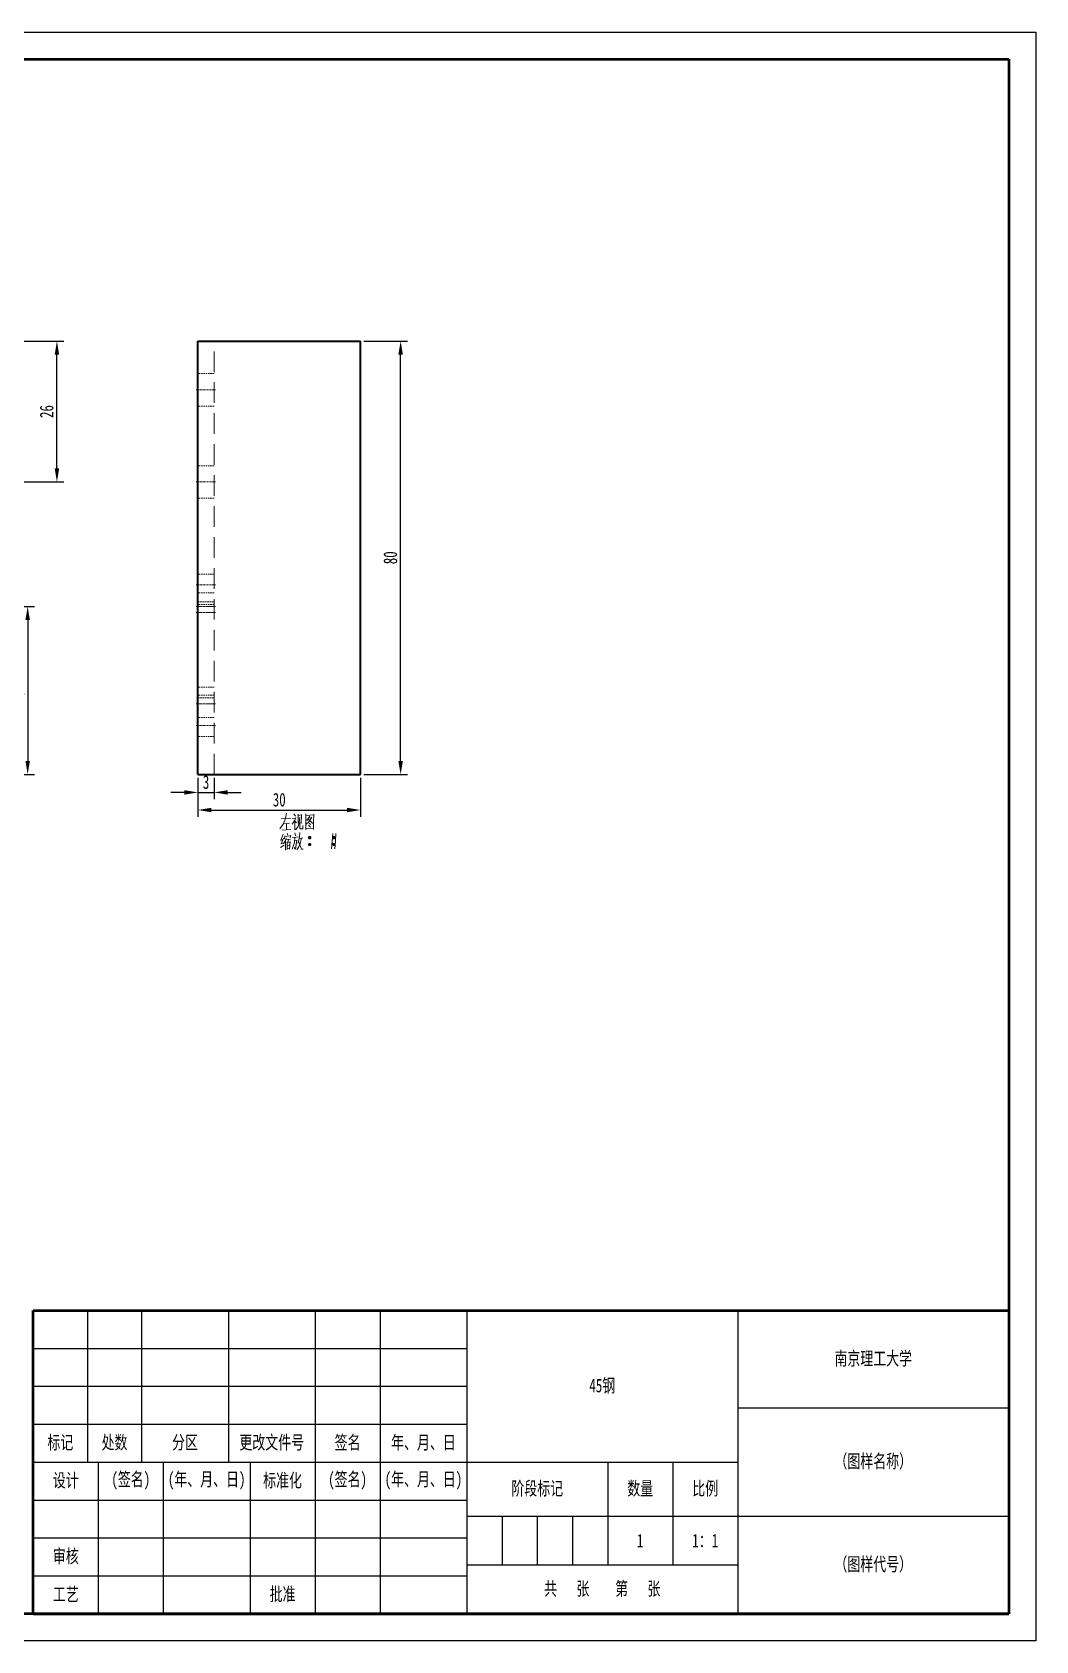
# Model space of a CAD drawing. Header units: millimetres. Extents: x 1050 to 2021, y 766 to 1186.
# Drawn here: x 1284.8 to 1470, y 765.6 to 1062.6 of the extents above; entities that cross this region are included whole.
import ezdxf

# ---------------------------------------------------------------- set-up
doc = ezdxf.new("R2010")
doc.units = ezdxf.units.MM
doc.header["$LTSCALE"] = 0.3
for name, pattern in [('CENTER', [50.8, 31.75, -6.35, 6.35, -6.35]), ('DASHDOT', [18.5, 12, -3, 0.5, -3]), ('DASHED', [19.05, 12.7, -6.35])]:
    doc.linetypes.add(name, pattern=pattern)
for name, color, linetype, lineweight in [('尺寸线', 3, 'Continuous', 25), ('粗实线', 7, 'Continuous', 50), ('细实线', 7, 'Continuous', 25), ('细文本', 7, 'Continuous', 25), ('细点画线', 1, 'CENTER', 25), ('虚线', 2, 'DASHED', 25)]:
    doc.layers.add(name, color=color, linetype=linetype, lineweight=lineweight)
doc.styles.add('NUT Standard', font='simfang.ttf', dxfattribs={"width": 0.7, "height": 2.5})
doc.dimstyles.new('NUT Standard', dxfattribs={"dimtxt": 2.5, "dimasz": 2.5, "dimexe": 1.25, "dimexo": 0.625, "dimtad": 1, "dimtoh": 1, "dimtxsty": 'NUT Standard', "dimcen": 2.5, "dimadec": 0, "dimazin": 0, "dimtfac": 1, "dimtmove": 0, "dimatfit": 3, "dimfxl": 1, "dimarcsym": 0})

# ---------------------------------------------------------------- blocks, each defined once
blk = doc.blocks.new('*D5')
at = {"layer": 'Defpoints', "color": 0, "transparency": 16777216}
for p in [(1345.43, 1005.58), (1352.83, 1005.58), (1345.43, 925.58)]:
    blk.add_point(p, dxfattribs=at)
at = {"layer": '尺寸线', "color": 0, "lineweight": -2, "transparency": 16777216}
for p, q in [((1346.05, 1005.58), (1354.08, 1005.58)), ((1352.83, 928.08), (1352.83, 1003.08)), ((1346.05, 925.58), (1354.08, 925.58))]:
    blk.add_line(p, q, dxfattribs=at)
at = {"layer": '尺寸线', "color": 0, "transparency": 16777216}
for points in [[(1352.41, 1003.08), (1353.25, 1003.08), (1352.83, 1005.58)], [(1352.41, 928.08), (1353.25, 928.08), (1352.83, 925.58)]]:
    blk.add_solid(points, dxfattribs=at)
at = {"layer": '尺寸线', "color": 0, "transparency": 16777216, "insert": (1350.94, 965.58), "char_height": 2.5, "attachment_point": 5, "rotation": 90, "style": 'NUT Standard'}
blk.add_mtext('80', dxfattribs=at)
blk = doc.blocks.new('*D6')
at = {"layer": 'Defpoints', "color": 0, "transparency": 16777216}
for p in [(1315.43, 925.58), (1318.43, 925.58), (1318.43, 922.26)]:
    blk.add_point(p, dxfattribs=at)
at = {"layer": '尺寸线', "color": 0, "lineweight": -2, "transparency": 16777216}
for p, q in [((1315.43, 924.96), (1315.43, 921.01)), ((1318.43, 924.96), (1318.43, 921.01)), ((1312.93, 922.26), (1310.43, 922.26)), ((1315.43, 922.26), (1318.43, 922.26)), ((1320.93, 922.26), (1323.43, 922.26))]:
    blk.add_line(p, q, dxfattribs=at)
at = {"layer": '尺寸线', "color": 0, "transparency": 16777216}
for points in [[(1312.93, 922.67), (1312.93, 921.84), (1315.43, 922.26)], [(1320.93, 922.67), (1320.93, 921.84), (1318.43, 922.26)]]:
    blk.add_solid(points, dxfattribs=at)
at = {"layer": '尺寸线', "color": 0, "transparency": 16777216, "insert": (1316.93, 924.15), "char_height": 2.5, "attachment_point": 5, "style": 'NUT Standard'}
blk.add_mtext('3', dxfattribs=at)
blk = doc.blocks.new('*D7')
at = {"layer": 'Defpoints', "color": 0, "transparency": 16777216}
for p in [(1315.43, 925.58), (1345.43, 925.58), (1345.43, 919.01)]:
    blk.add_point(p, dxfattribs=at)
at = {"layer": '尺寸线', "color": 0, "lineweight": -2, "transparency": 16777216}
for p, q in [((1315.43, 924.96), (1315.43, 917.76)), ((1345.43, 924.96), (1345.43, 917.76)), ((1317.93, 919.01), (1342.93, 919.01))]:
    blk.add_line(p, q, dxfattribs=at)
at = {"layer": '尺寸线', "color": 0, "transparency": 16777216}
for points in [[(1317.93, 919.42), (1317.93, 918.59), (1315.43, 919.01)], [(1342.93, 919.42), (1342.93, 918.59), (1345.43, 919.01)]]:
    blk.add_solid(points, dxfattribs=at)
at = {"layer": '尺寸线', "color": 0, "transparency": 16777216, "insert": (1330.43, 920.9), "char_height": 2.5, "attachment_point": 5, "style": 'NUT Standard'}
blk.add_mtext('30', dxfattribs=at)
blk = doc.blocks.new('*D25')
at = {"layer": 'Defpoints', "color": 0, "transparency": 16777216}
for p in [(1265.51, 1005.58), (1289.41, 1005.58), (1265.51, 979.58)]:
    blk.add_point(p, dxfattribs=at)
at = {"layer": '尺寸线', "color": 0, "lineweight": -2, "transparency": 16777216}
for p, q in [((1266.13, 1005.58), (1290.66, 1005.58)), ((1289.41, 982.08), (1289.41, 1003.08)), ((1266.13, 979.58), (1290.66, 979.58))]:
    blk.add_line(p, q, dxfattribs=at)
at = {"layer": '尺寸线', "color": 0, "transparency": 16777216}
for points in [[(1288.99, 1003.08), (1289.82, 1003.08), (1289.41, 1005.58)], [(1288.99, 982.08), (1289.82, 982.08), (1289.41, 979.58)]]:
    blk.add_solid(points, dxfattribs=at)
at = {"layer": '尺寸线', "color": 0, "transparency": 16777216, "insert": (1287.52, 992.58), "char_height": 2.5, "attachment_point": 5, "rotation": 90, "style": 'NUT Standard'}
blk.add_mtext('26', dxfattribs=at)
blk = doc.blocks.new('*D37')
at = {"layer": 'Defpoints', "color": 0, "transparency": 16777216}
for p in [(1259.51, 956.58), (1259.51, 925.58), (1284.01, 925.58)]:
    blk.add_point(p, dxfattribs=at)
at = {"layer": '尺寸线', "color": 0, "lineweight": -2, "transparency": 16777216}
for p, q in [((1260.13, 956.58), (1285.26, 956.58)), ((1284.01, 954.08), (1284.01, 928.08)), ((1260.13, 925.58), (1285.26, 925.58))]:
    blk.add_line(p, q, dxfattribs=at)
at = {"layer": '尺寸线', "color": 0, "transparency": 16777216}
for points in [[(1283.59, 954.08), (1284.42, 954.08), (1284.01, 956.58)], [(1283.59, 928.08), (1284.42, 928.08), (1284.01, 925.58)]]:
    blk.add_solid(points, dxfattribs=at)
at = {"layer": '尺寸线', "color": 0, "transparency": 16777216, "insert": (1282.12, 941.08), "char_height": 2.5, "attachment_point": 5, "rotation": 90, "style": 'NUT Standard'}
blk.add_mtext('31', dxfattribs=at)

msp = doc.modelspace()

# ---------------------------------------------------------------- linework, layer by layer
for p, q in [((1050.042, 1062.619), (1470.042, 1062.619)), ((1470.042, 1062.619), (1470.042, 765.619)), ((1470.042, 765.619), (1050.042, 765.619))]:
    msp.add_line(p, q)
at = {"color": 7, "linetype": 'DASHED', "lineweight": 13, "ltscale": 0.075}
for p, q in [((1318.429, 959.087), (1315.429, 959.087)), ((1315.429, 957.449), (1318.429, 957.449)), ((1318.429, 956.944), (1315.429, 956.944)), ((1318.429, 956.582), (1315.429, 956.582)), ((1318.429, 955.449), (1315.429, 955.449)), ((1318.429, 941.713), (1315.429, 941.713)), ((1318.429, 940.218), (1315.429, 940.218)), ((1315.429, 939.713), (1318.429, 939.713)), ((1318.429, 938.582), (1315.429, 938.582)), ((1318.429, 936.076), (1315.429, 936.076))]:
    msp.add_line(p, q, dxfattribs=at)
at = {"color": 7, "lineweight": 13}
for points in [[(1331.794, 918.407), (1331.584, 917.462)], [(1333.124, 918.302), (1333.404, 917.882)], [(1333.894, 918.267), (1333.894, 916.587)], [(1334.559, 918.092), (1333.894, 918.022)], [(1334.489, 916.517), (1334.559, 918.197)], [(1335.329, 918.302), (1335.329, 916.832), (1335.329, 915.327)], [(1335.329, 918.267), (1335.329, 916.867), (1335.329, 915.467)], [(1336.799, 918.127), (1335.329, 917.987)], [(1336.099, 917.847), (1335.539, 917.042)], [(1336.764, 915.502), (1336.764, 916.867), (1336.799, 918.267)], [(1331.129, 916.412), (1330.569, 915.537)], [(1330.779, 917.392), (1332.599, 917.532)], [(1330.884, 915.292), (1332.599, 915.397)], [(1331.584, 917.462), (1331.129, 916.412)], [(1331.269, 916.482), (1332.354, 916.587)], [(1331.794, 916.517), (1331.759, 915.327)], [(1333.474, 917.637), (1333.299, 917.147), (1332.809, 916.412)], [(1332.844, 917.427), (1333.404, 917.497)], [(1333.299, 917.147), (1333.299, 915.362)], [(1333.299, 916.972), (1333.614, 916.657)], [(1333.334, 914.802), (1333.439, 914.242)], [(1333.404, 915.362), (1333.684, 915.642)], [(1333.684, 915.642), (1333.929, 915.992)], [(1334.104, 916.622), (1333.929, 915.992)], [(1334.209, 917.672), (1334.104, 916.622)], [(1334.244, 914.837), (1334.174, 914.102)], [(1334.244, 915.642), (1334.244, 916.727)], [(1334.384, 915.537), (1334.244, 915.642)], [(1334.804, 915.537), (1334.384, 915.537)], [(1334.804, 916.167), (1334.804, 915.537)], [(1335.329, 915.572), (1336.694, 915.677)], [(1335.399, 916.377), (1335.889, 916.797)], [(1335.854, 917.287), (1336.554, 916.552)], [(1335.854, 916.202), (1336.204, 915.817)], [(1335.889, 917.497), (1336.344, 917.567)], [(1335.889, 916.797), (1336.099, 917.077)], [(1335.959, 916.587), (1336.204, 916.307)], [(1336.099, 917.077), (1336.449, 917.707)], [(1336.554, 916.552), (1336.729, 916.587)], [(1336.764, 915.397), (1336.764, 915.502), (1336.694, 915.677)], [(1330.639, 912.107), (1331.339, 912.492)], [(1331.094, 913.542), (1330.674, 913.402)], [(1331.164, 914.557), (1330.709, 913.472)], [(1330.744, 912.772), (1331.269, 912.947)], [(1331.234, 913.787), (1330.779, 912.772)], [(1331.549, 913.262), (1331.234, 912.772)], [(1331.479, 914.242), (1331.374, 913.682)], [(1331.479, 914.102), (1332.529, 914.242)], [(1331.724, 913.822), (1331.549, 913.262)], [(1331.584, 913.332), (1331.584, 911.617)], [(1331.794, 913.542), (1332.494, 913.647)], [(1331.864, 914.732), (1332.039, 914.347)], [(1331.864, 913.122), (1331.899, 911.722)], [(1331.864, 913.017), (1332.389, 913.087)], [(1331.899, 912.457), (1332.284, 912.527)], [(1332.354, 911.967), (1331.934, 911.897)], [(1332.109, 913.577), (1332.039, 913.017)], [(1332.424, 913.192), (1332.354, 911.792)], [(1332.564, 914.347), (1332.424, 913.892)], [(1333.334, 913.962), (1333.229, 913.052), (1333.124, 912.632), (1332.809, 911.757)], [(1332.844, 913.892), (1333.894, 914.032)], [(1333.649, 913.472), (1333.544, 912.632), (1333.404, 911.792), (1333.194, 912.072)], [(1333.264, 913.297), (1333.649, 913.367)], [(1334.034, 912.212), (1333.649, 911.687)], [(1334.034, 913.472), (1333.859, 912.912)], [(1333.964, 913.227), (1334.524, 911.792)], [(1334.174, 914.102), (1334.034, 913.472)], [(1334.314, 912.842), (1334.034, 912.212)], [(1334.104, 913.717), (1334.804, 913.857)], [(1334.524, 913.787), (1334.314, 912.842)], [(1334.524, 911.792), (1334.839, 911.792)], [(1335.854, 913.927), (1336.239, 913.927)], [(1335.854, 912.667), (1336.239, 912.667)], [(1335.889, 914.032), (1336.204, 914.032)], [(1335.889, 913.787), (1336.204, 913.787)], [(1335.889, 912.772), (1336.204, 912.772)], [(1335.889, 912.527), (1336.204, 912.527)], [(1340.299, 914.662), (1340.194, 913.262), (1340.089, 911.862)], [(1340.299, 913.927), (1340.684, 913.927)], [(1340.299, 912.667), (1340.684, 912.667)], [(1340.334, 914.032), (1340.649, 914.032)], [(1340.334, 913.787), (1340.649, 913.787)], [(1340.334, 912.772), (1340.649, 912.772)], [(1340.334, 912.527), (1340.649, 912.527)], [(1340.894, 914.662), (1340.789, 913.262), (1340.684, 911.862)]]:
    msp.add_lwpolyline(points, dxfattribs=at)
for points in [[(1335.959, 913.717), (1336.134, 913.717), (1336.239, 913.822), (1336.239, 913.997), (1336.134, 914.102), (1335.959, 914.102), (1335.854, 913.997), (1335.854, 913.822)], [(1335.959, 912.457), (1336.134, 912.457), (1336.239, 912.562), (1336.239, 912.737), (1336.134, 912.842), (1335.959, 912.842), (1335.854, 912.737), (1335.854, 912.562)], [(1340.404, 913.717), (1340.579, 913.717), (1340.684, 913.822), (1340.684, 913.997), (1340.579, 914.102), (1340.404, 914.102), (1340.299, 913.997), (1340.299, 913.822)], [(1340.404, 912.457), (1340.579, 912.457), (1340.684, 912.562), (1340.684, 912.737), (1340.579, 912.842), (1340.404, 912.842), (1340.299, 912.737), (1340.299, 912.562)]]:
    msp.add_lwpolyline(points, close=True, dxfattribs=at)
at = {"layer": '粗实线'}
for p, q in [((1075.042, 1057.619), (1465.042, 1057.619)), ((1465.042, 1057.619), (1465.042, 770.619)), ((1285.042, 826.619), (1465.042, 826.619)), ((1285.042, 770.619), (1285.042, 826.619)), ((1465.042, 770.619), (1075.042, 770.619)), ((1285.042, 770.619), (1465.042, 770.619))]:
    msp.add_line(p, q, dxfattribs=at)
at = {"layer": '粗实线', "color": 7, "lineweight": 35}
for p, q in [((1315.429, 1005.582), (1345.429, 1005.582)), ((1315.429, 925.582), (1315.429, 1005.582)), ((1345.429, 925.582), (1345.429, 1005.582)), ((1315.429, 925.582), (1345.429, 925.582))]:
    msp.add_line(p, q, dxfattribs=at)
at = {"layer": '细实线'}
for p, q in [((1295.042, 826.619), (1295.042, 798.619)), ((1305.042, 826.619), (1305.042, 798.619)), ((1321.042, 826.619), (1321.042, 798.619)), ((1337.042, 826.619), (1337.042, 798.619)), ((1349.042, 826.619), (1349.042, 798.619)), ((1365.042, 826.619), (1365.042, 770.619)), ((1415.042, 826.619), (1415.042, 770.619)), ((1285.042, 819.619), (1365.042, 819.619)), ((1285.042, 812.619), (1365.042, 812.619)), ((1415.042, 808.619), (1465.042, 808.619)), ((1285.042, 805.619), (1365.042, 805.619)), ((1285.042, 798.619), (1415.042, 798.619)), ((1297.042, 798.619), (1297.042, 770.619)), ((1309.042, 798.619), (1309.042, 770.619)), ((1325.042, 798.619), (1325.042, 770.619)), ((1337.042, 798.619), (1337.042, 770.619)), ((1349.042, 798.619), (1349.042, 770.619)), ((1391.042, 798.619), (1391.042, 779.619)), ((1403.042, 798.619), (1403.042, 779.619)), ((1285.042, 791.619), (1365.042, 791.619)), ((1365.042, 788.619), (1465.042, 788.619)), ((1371.542, 788.619), (1371.542, 779.619)), ((1378.042, 788.619), (1378.042, 779.619)), ((1384.542, 788.619), (1384.542, 779.619)), ((1285.042, 784.619), (1365.042, 784.619)), ((1365.042, 779.619), (1415.042, 779.619)), ((1285.042, 777.619), (1365.042, 777.619))]:
    msp.add_line(p, q, dxfattribs=at)
at = {"layer": '细点画线', "linetype": 'DASHDOT', "lineweight": 13, "ltscale": 0.089999}
for p, q in [((1315.129, 996.582), (1318.729, 996.582)), ((1315.129, 979.582), (1318.729, 979.582)), ((1315.129, 960.582), (1318.729, 960.582)), ((1315.129, 956.582), (1318.729, 956.582)), ((1315.129, 955.449), (1318.729, 955.449)), ((1315.129, 938.582), (1318.729, 938.582)), ((1315.129, 934.582), (1318.729, 934.582))]:
    msp.add_line(p, q, dxfattribs=at)
at = {"layer": '虚线', "linetype": 'DASHED', "lineweight": 13}
msp.add_line((1318.429, 925.582), (1318.429, 1005.582), dxfattribs=at)
at = {"layer": '虚线', "linetype": 'DASHED', "lineweight": 13, "ltscale": 0.075}
for p, q in [((1318.429, 999.582), (1315.429, 999.582)), ((1318.429, 993.582), (1315.429, 993.582)), ((1318.429, 982.582), (1315.429, 982.582)), ((1318.429, 976.582), (1315.429, 976.582)), ((1318.429, 962.582), (1315.429, 962.582)), ((1318.429, 959.087), (1315.429, 959.087)), ((1315.429, 957.449), (1318.429, 957.449)), ((1318.429, 956.944), (1315.429, 956.944)), ((1318.429, 956.582), (1315.429, 956.582)), ((1318.429, 955.449), (1315.429, 955.449)), ((1318.429, 941.713), (1315.429, 941.713)), ((1318.429, 940.218), (1315.429, 940.218)), ((1315.429, 939.713), (1318.429, 939.713)), ((1318.429, 938.582), (1315.429, 938.582)), ((1318.429, 936.076), (1315.429, 936.076)), ((1318.429, 932.582), (1315.429, 932.582))]:
    msp.add_line(p, q, dxfattribs=at)

# ---------------------------------------------------------------- texts
at = {"layer": '粗实线', "char_height": 2.5, "attachment_point": 5, "style": 'NUT Standard'}
for s, insert in [('\\pxqc;{\\fFangSong|b0|i0|c134|p49;1}', (1397.042, 784.119)), ('\\pxqc;{\\fFangSong|b0|i0|c134|p49;1：1}', (1409.042, 784.119))]:
    msp.add_mtext_dynamic_manual_height_columns(s, width=12, gutter_width=12.5, heights=[0], dxfattribs=dict(at, insert=insert))
at = {"layer": '细文本', "char_height": 2.5, "attachment_point": 5, "style": 'NUT Standard'}
for s, insert, width in [('{\\fFangSong|b0|i0|c134|p49;南京理工大学}', (1440.042, 817.619), 50), ('45钢', (1390.042, 812.619), 50), ('标记', (1290.042, 802.119), 10), ('处数', (1300.042, 802.119), 10), ('分区', (1313.042, 802.119), 16), ('更改文件号', (1329.042, 802.119), 16), ('签名', (1343.042, 802.119), 12), ('年、月、日', (1357.042, 802.119), 16), ('（图样名称）', (1440.042, 798.619), 50), ('设计', (1291.042, 795.119), 12), ('(签名)', (1303.042, 795.119), 12), ('(年、月、日)', (1317.042, 795.119), 16), ('标准化', (1331.042, 795.119), 12), ('(签名)', (1343.042, 795.119), 12), ('(年、月、日)', (1357.042, 795.119), 16), ('阶段标记', (1378.042, 793.619), 26), ('数量', (1397.042, 793.619), 12), ('比例', (1409.042, 793.619), 12), ('审核', (1291.042, 781.119), 12), ('（图样代号）', (1440.042, 779.619), 50), ('工艺', (1291.042, 774.119), 12), ('批准', (1331.042, 774.119), 12), ('共   张    第   张', (1390.042, 775.119), 50)]:
    msp.add_mtext(s, dxfattribs=dict(at, insert=insert, width=width))

# ---------------------------------------------------------------- dimensions: what is measured, and where the dimension line sits
at = {"layer": '尺寸线'}
for base, p1, p2, picture, middle in [((1289.408, 1005.582), (1265.506, 979.582), (1265.506, 1005.582), '*D25', (1287.518, 992.582)), ((1352.83, 1005.582), (1345.429, 925.582), (1345.429, 1005.582), '*D5', (1350.94, 965.582))]:
    dim = msp.add_linear_dim(base=base, p1=p1, p2=p2, angle=90, dimstyle='NUT Standard', dxfattribs=at)
    dim.commit()
    dim.dimension.update_dxf_attribs({"geometry": picture, "text_midpoint": middle})
dim = msp.add_aligned_dim(p1=(1259.506, 956.582), p2=(1259.506, 925.582), distance=24.502, dimstyle='NUT Standard', dxfattribs=at)
dim.commit()
dim.dimension.update_dxf_attribs({"geometry": '*D37', "text_midpoint": (1282.119, 941.082)})
for base, p2, picture, middle in [((1318.429, 922.258), (1318.429, 925.582), '*D6', (1316.929, 924.147)), ((1345.429, 919.006), (1345.429, 925.582), '*D7', (1330.429, 920.895))]:
    dim = msp.add_linear_dim(base=base, p1=(1315.429, 925.582), p2=p2, dimstyle='NUT Standard', dxfattribs=at)
    dim.commit()
    dim.dimension.update_dxf_attribs({"geometry": picture, "text_midpoint": middle})

doc.saveas('drawing.dxf')
